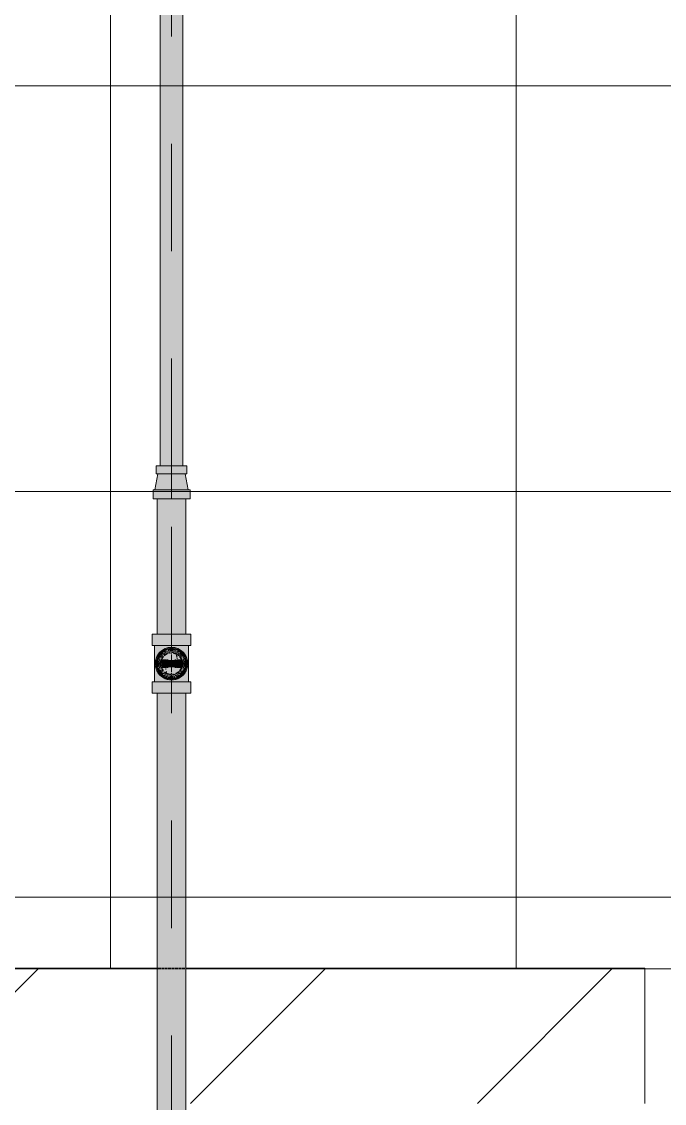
# Model space of a CAD drawing. Header units: millimetres. Extents: x -4000 to 187956, y -58990 to 162485.
# Drawn here: x 4028 to 4979, y 135800 to 137399 of the extents above; entities that cross this region are included whole.
import ezdxf

# ---------------------------------------------------------------- set-up
doc = ezdxf.new("R2010")
doc.units = ezdxf.units.MM
doc.linetypes.add('Dash 1_16_', pattern=[317.5, 158.75, -158.75])
for name, color, linetype, lineweight in [('A-FLOR', 192, 'Continuous', 13), ('A-FLOR-PATT', 8, 'Continuous', 13), ('A-WALL', 113, 'Continuous', 13), ('A-WALL-PATT', 111, 'Continuous', 13), ('F-SPRN', 3, 'Continuous', 9), ('P-PIPE', 3, 'Continuous', 9), ('P-PIPE-CNTR', 3, 'Continuous', 9)]:
    doc.layers.add(name, color=color, linetype=linetype, lineweight=lineweight)

# ---------------------------------------------------------------- blocks, each defined once
blk = doc.blocks.new('CMF2_NHAXUONG_A_rvt-1-0_000')
at = {"layer": 'A-FLOR-PATT', "lineweight": 9}
h = blk.add_hatch(dxfattribs=at)
h.set_pattern_fill('FP_25', color=252, style=0, pattern_type=2)
h.set_pattern_definition([(89.998, (160159.3, 137898.8), (-600, 0.021), []), (179.998, (160159.3, 137898.8), (-0.021, -600), [])])
h.paths.add_polyline_path([(154749.9, 498.9), (160009.4, 498.9), (160009.3, 1898.5), (156700.3, 1898.5), (156700.4, 1498.5), (156600.4, 1498.5), (156600.4, 2298.5), (158059, 2298.5), (158059, 5748.6), (156099.9, 5748.4), (156099.9, 4399.9), (155999.9, 4399.9), (155999.9, 5748.5), (154749.9, 5748.5), (154749.9, 751.9)])
h.paths.add_polyline_path([(160209.3, 1748.7), (165509.4, 1749.4), (165509.1, 3698.3), (162659.1, 3698.3), (162659.1, 3548.4), (162459.1, 3548.4), (162459.1, 4948.7), (161059.3, 4948.8), (161059.3, 4898.3), (160209.4, 4898.9), (160209.3, 3698.4), (160859.1, 3698.4), (160859.1, 3498.4), (160209.1, 3498.4), (160209.3, 1920)])
h.paths.add_polyline_path([(158997.5, 2198.5), (159409.4, 2198.5), (159409.4, 3498.6), (158258.8, 3498.6), (158258.8, 2198.5), (158714, 2198.5)])
h.paths.add_polyline_path([(159280.9, 3698.4), (160009.1, 3698.4), (160009.1, 4898.7), (159959, 4898.6), (159959.9, 5848.6), (158258.6, 5848.6), (158258.6, 3698.4)])
h.paths.add_polyline_path([(83409, 5348.5), (85559, 5348.5), (85559, 6948.5), (83409, 6948.5), (83409, 5424.1)])
h.paths.add_polyline_path([(83209.3, 5348.6), (83209.3, 10108.8), (82009.3, 10108.8), (82009.3, 8808.8), (80984.3, 8808.8), (80984, 7248.5), (82234, 7248.5), (82234, 5348.6)])
h.paths.add_polyline_path([(80485.4, 6361), (80784.3, 6361), (80784.3, 8808.8), (79759.3, 8808.8), (79759.3, 10108.8), (78559.3, 10108.8), (78559.3, 6361), (79918.5, 6361)])
h.paths.add_polyline_path([(79959.3, 9008.8), (81809.3, 9008.8), (81809.3, 10208.8), (79959.3, 10208.8), (79959.3, 10096.2)])
h.paths.add_polyline_path([(5374.6, 15998.7), (5859, 15998.7), (5859, 18498.6), (509, 18498.6), (509, 17048.6), (4299.8, 17048.6), (4299.8, 15998.7), (5091.1, 15998.7)])
h.paths.add_polyline_path([(4409, 18698.6), (5959, 18698.6), (5959, 20998.6), (4409, 20998.6), (4409, 19440.5)])
h.paths.add_polyline_path([(509, 21198.6), (5859, 21198.6), (5859, 24898.3), (3969.3, 24898.3), (3969.3, 22848.6), (4609.3, 22848.6), (4609.3, 22743.9), (3769.3, 22743.9), (3769.3, 24698.7), (509, 24698.7), (509, 22798.6), (2129.3, 22798.6), (2129.3, 23198.6), (2229.3, 23198.6), (2229.3, 22398.6), (509, 22398.6), (509, 21776.6)])
h.paths.add_polyline_path([(4249.8, 73948.5), (5800.2, 73948.6), (5800.2, 76398.6), (4359, 76398.6), (4359, 76098.6), (509.3, 76098.7), (509.3, 73998.6), (4159, 73998.6), (4159, 74648.7), (4249.8, 74648.7), (4249.8, 74338.3)])
h.paths.add_polyline_path([(161750.2, 73948.5), (161750.2, 74640), (161850.2, 74640), (161850.3, 73998.6), (165509.4, 73998.7), (165509.4, 76098.7), (161659.5, 76098.6), (161659.5, 76398.6), (160200, 76398.6), (160200, 73948.6), (161548.4, 73948.6)])
h.paths.add_polyline_path([(161548.4, 76598.6), (161659, 76598.6), (161659, 78298.6), (160209, 78298.6), (160209, 76598.6)])
h.paths.add_polyline_path([(5091.1, 76598.6), (5809.5, 76598.6), (5809.5, 78298.6), (4359.5, 78298.6), (4359.5, 76598.6)])
h.paths.add_polyline_path([(160199.7, 78498.6), (161659.3, 78498.7), (161659.6, 78798.6), (165509.6, 78798.7), (165509.1, 80348.6), (161859.5, 80348.6), (161859.5, 80048.7), (161750, 80048.7), (161750, 80948.7), (160200.2, 80948.3), (160200, 80178.5)])
h.paths.add_polyline_path([(5709.5, 78498.6), (5709.5, 80948.3), (4250, 80948.3), (4250, 80299.3), (4149.8, 80299.3), (4149.8, 80348.6), (509.3, 80348.6), (508.9, 78798.7), (4159.2, 78798.6), (4159.5, 78498.6), (5091.1, 78498.6)])
h.paths.add_polyline_path([(86109.5, 132101.2), (86109.5, 133323.8), (84609.5, 133323.8), (84609.5, 132101.2)])
h.paths.add_polyline_path([(83259.5, 132200.9), (84409.5, 132200.9), (84409.5, 133523.8), (85259.5, 133523.8), (85259.3, 134848.4), (83259.5, 134848.4), (83259.5, 132740.2)])
h.paths.add_polyline_path([(87459.3, 132201.2), (87459.3, 134848.6), (85459.5, 134848.2), (85459.5, 133523.8), (86309.5, 133526.1), (86309.5, 132201.2), (86721, 132201.2)])
h.paths.add_polyline_path([(11209.2, 135098.7), (11209, 140698.7), (6109.3, 140698.7), (6109.3, 139698.7), (6059, 139698.7), (6059, 139098.7), (9550.3, 139098.7), (9550.3, 139498.7), (9650.3, 139498.7), (9650.3, 138698.7), (7959.6, 138698.7), (7959.6, 135098.7), (9859, 135098.8), (9859, 137148.7), (9259, 137148.7), (9259, 137348.7), (10059, 137348.7), (10059, 135098.8), (10759.9, 135098.7)])
h.paths.add_polyline_path([(156349.9, 135098.8), (156349.9, 136499.7), (156449.9, 136499.7), (156449.9, 135098.8), (158059.1, 135098.8), (158059.1, 138698.7), (156349.9, 138698.7), (156349.9, 139498.7), (156449.9, 139498.7), (156449.9, 139098.7), (159959.7, 139098.7), (159959.7, 140698.8), (154809.2, 140698.6), (154808.9, 135098.8)])
h.paths.add_polyline_path([(162549.8, 135998.6), (162549.8, 137398.7), (162659, 137398.7), (162659, 137248.8), (165509.4, 137248.8), (165509.6, 139448.5), (160159.5, 139448.5), (160159.5, 137398.7), (160750.2, 137398.7), (160750.2, 137298.7), (160149.8, 137298.7), (160149.8, 135998.8), (161548.4, 135998.7)])
h.paths.add_polyline_path([(3449.8, 135998.7), (5900.2, 135998.7), (5900.2, 137297.6), (5248.6, 137297.6), (5248.6, 137398.7), (5859, 137398.7), (5859, 139448.7), (509.4, 139448.7), (509.4, 137248.8), (3449.8, 137249.9), (3449.8, 136244.3)])
h.paths.add_polyline_path([(6059, 137398.7), (7159.6, 137398.7), (7159.6, 138698.7), (6059, 138698.7), (6059, 137412.3)])
h.paths.add_polyline_path([(158858.9, 137398.7), (159959, 137398.7), (159959, 138698.7), (158858.9, 138698.7), (158858.9, 137412.3)])
at = {"layer": 'A-WALL-PATT', "lineweight": 9}
h = blk.add_hatch(dxfattribs=at)
h.set_pattern_fill('FP_13', color=250, style=0, pattern_type=2)
h.set_pattern_definition([(45, (0, 0), (-212.13203, 212.13203), [])])
h.paths.add_polyline_path([(4949.8, 135799.9), (4949.8, 135999.9), (499.8, 135999.9), (499.8, 135799.9), (2823.6, 135799.9)])
at = {"layer": 'A-FLOR', "color": 81, "lineweight": 15}
for p, q in [((4228.9, 135998.7), (3449.8, 135998.7)), ((4949.8, 135998.7), (4271.1, 135998.7))]:
    blk.add_line(p, q, dxfattribs=at)
at = {"layer": 'A-FLOR', "color": 93, "lineweight": 15}
for p, q in [((3449.8, 135998.7), (4228.9, 135998.7)), ((4271.1, 135998.7), (4949.8, 135998.7)), ((5900.2, 135998.7), (4949.8, 135998.7))]:
    blk.add_line(p, q, dxfattribs=at)
at = {"layer": 'A-FLOR', "color": 23, "lineweight": 15}
for p, q in [((4231.3, 135998.7), (4229.6, 135998.7)), ((4229.6, 135998.7), (4231.3, 135998.7)), ((4234.4, 135998.7), (4231.7, 135998.7)), ((4231.7, 135998.7), (4234.4, 135998.7)), ((4238.5, 135998.7), (4235.1, 135998.7)), ((4235.1, 135998.7), (4238.5, 135998.7)), ((4243.5, 135998.7), (4239.5, 135998.7)), ((4239.5, 135998.7), (4243.5, 135998.7)), ((4248.9, 135998.7), (4244.5, 135998.7)), ((4244.5, 135998.7), (4248.9, 135998.7)), ((4254.3, 135998.7), (4250, 135998.7)), ((4250, 135998.7), (4254.3, 135998.7)), ((4259.5, 135998.7), (4255.5, 135998.7)), ((4255.5, 135998.7), (4259.5, 135998.7)), ((4264, 135998.7), (4260.5, 135998.7)), ((4260.5, 135998.7), (4264, 135998.7)), ((4267.6, 135998.7), (4264.9, 135998.7)), ((4264.9, 135998.7), (4267.6, 135998.7)), ((4269.9, 135998.7), (4268.3, 135998.7)), ((4268.3, 135998.7), (4269.9, 135998.7))]:
    blk.add_line(p, q, dxfattribs=at)
at = {"layer": 'A-FLOR', "color": 94, "lineweight": 15}
blk.add_line((4949.8, 135998.7), (5900.2, 135998.7), dxfattribs=at)
at = {"layer": 'A-WALL', "color": 90, "lineweight": 15}
for p, q in [((4228.9, 135999.9), (3449.8, 135999.9)), ((4949.8, 135999.9), (4271.1, 135999.9)), ((4949.8, 135799.9), (4949.8, 135999.9))]:
    blk.add_line(p, q, dxfattribs=at)
at = {"layer": 'A-WALL', "color": 53, "lineweight": 15}
for p, q in [((4228.9, 135999.9), (3449.8, 135999.9)), ((4949.8, 135999.9), (4271.1, 135999.9)), ((4949.8, 135999.9), (4949.8, 135998.7))]:
    blk.add_line(p, q, dxfattribs=at)
at = {"layer": 'A-WALL', "color": 14, "lineweight": 15}
for p, q in [((4231.3, 135999.9), (4229.6, 135999.9)), ((4234.4, 135999.9), (4231.7, 135999.9)), ((4238.5, 135999.9), (4235.1, 135999.9)), ((4243.5, 135999.9), (4239.5, 135999.9)), ((4248.9, 135999.9), (4244.5, 135999.9)), ((4254.3, 135999.9), (4250, 135999.9)), ((4259.5, 135999.9), (4255.5, 135999.9)), ((4264, 135999.9), (4260.5, 135999.9)), ((4267.6, 135999.9), (4264.9, 135999.9)), ((4269.9, 135999.9), (4268.3, 135999.9))]:
    blk.add_line(p, q, dxfattribs=at)
at = {"layer": 'A-WALL', "color": 23, "lineweight": 15}
for p, q in [((4231.3, 135999.9), (4229.6, 135999.9)), ((4234.4, 135999.9), (4231.7, 135999.9)), ((4238.5, 135999.9), (4235.1, 135999.9)), ((4243.5, 135999.9), (4239.5, 135999.9)), ((4248.9, 135999.9), (4244.5, 135999.9)), ((4254.3, 135999.9), (4250, 135999.9)), ((4259.5, 135999.9), (4255.5, 135999.9)), ((4264, 135999.9), (4260.5, 135999.9)), ((4267.6, 135999.9), (4264.9, 135999.9)), ((4269.9, 135999.9), (4268.3, 135999.9))]:
    blk.add_line(p, q, dxfattribs=at)
at = {"layer": 'A-WALL', "color": 35, "lineweight": 15}
blk.add_line((4949.8, 135998.7), (4949.8, 135799.9), dxfattribs=at)
blk = doc.blocks.new('Sprinkler_Up - DN20-V177-0_000')
at = {"layer": 'F-SPRN', "transparency": 33554534}
for points in [[(-22.2, 0), (-3.9, 0.7), (-1.7, 2.9), (-1.2, 3.5), (-0.6, 4), (0.6, 4), (1.2, 3.5), (1.7, 2.9), (4.6, 0), (22.2, 0), (17.8, 13.2), (6.9, 21.2), (-6.9, 21.2), (-18, 13.1), (-20.5, 5.2)], [(0, -16.7), (4.3, -16.1), (11.8, -11.8), (16.1, -4.3), (16.1, 4.3), (9.9, 13.2), (8.3, 14.4), (0, 16.7), (-4.3, 16.1), (-11.8, 11.8), (-16.1, 4.3), (-16.1, -4.3), (-11.8, -11.8), (-8.3, -14.4)], [(3.4, -21.2), (6.9, -21.2), (18, -13.1), (22.2, 0), (3.9, -0.7), (1.7, -2.9), (1.2, -3.5), (0.6, -4), (-0.6, -4), (-1.2, -3.5), (-1.7, -2.9), (-4.6, 0), (-22.2, 0), (-18, -13.1), (-6.9, -21.2), (0, -21.2)], [(0, -15.6), (7.8, -13.5), (13.5, -7.8), (15.1, -4), (15.1, 4), (13.5, 7.8), (7.8, 13.5), (0, 15.6), (-9.2, 12.4), (-11, 11), (-15.1, 4), (-15.1, -4), (-9.2, -12.4), (-7.8, -13.5)], [(-10.9, -5.5), (-10.9, 5.4), (-14.5, 5.4), (-14.5, -5.5)], [(-10.9, -5.5), (-7.7, -5.5), (-7.7, 5.4), (-10.9, 5.4)], [(0, -5.5), (0, 5.4), (-7.7, 5.4), (-7.7, -5.5)], [(5.7, 0), (2.9, 4.9), (-2.9, 4.9), (-5.7, 0), (0, 0)], [(2.9, -4.9), (5.7, 0), (-5.7, 0), (-2.9, -4.9)], [(-4.6, 0), (4.6, 0), (0, 4.6)], [(0, -4.6), (4.6, 0), (-4.6, 0)], [(0, -2.6), (1.3, 0), (-1.8, 0)], [(-1.3, 0), (1.8, 0), (0, 2.6)], [(7.7, -5.5), (7.7, 5.4), (0, 5.4), (0, -5.5)], [(10.9, -5.5), (10.9, 5.4), (7.7, 5.4), (7.7, -5.5)], [(14.5, -5.5), (14.5, 5.4), (10.9, 5.4), (10.9, -5.5)]]:
    blk.add_hatch(color=1, dxfattribs=at).paths.add_polyline_path(points)
at = {"layer": 'F-SPRN', "color": 1}
for p, q in [((-11.5, 5.4), (-14.5, 5.4)), ((-14.5, 5.4), (-11.3, 5.4)), ((-14.5, 5.4), (-14.5, 3.7)), ((-14.5, 3.3), (-14.5, 0)), ((-11.5, 5.4), (-11.5, 4)), ((-10.9, 1.9), (-10.9, 3.6)), ((-10.8, 5.4), (-9.2, 5.4)), ((-8.1, 5.4), (-10.8, 5.4)), ((-8.1, 5.4), (-8.1, 2.8)), ((-8.1, 2.5), (-8.1, 0.7)), ((-7.7, 4.8), (-7.7, 2.7)), ((-7.7, 4.8), (-7.7, 2.7)), ((-7.7, 2.1), (-7.7, 0.5)), ((-7.7, 2.1), (-7.7, 0.5)), ((-6.7, 5.4), (-4.7, 5.4)), ((-5.8, 3.8), (-5.8, 2.2)), ((-2.1, 0), (-2.1, 0)), ((-2.1, 0), (-2.1, -0.1)), ((-0.6, 2), (-0.7, 2)), ((-0.6, 2), (-0.6, 2)), ((-0.5, 2), (-0.6, 2)), ((0, 2.1), (-0.1, 2.1)), ((2.1, 0), (2.1, 0.1)), ((2.1, 0), (2.1, 0)), ((4.7, 5.4), (6.5, 5.4)), ((7.7, 5.4), (10.8, 5.4)), ((7.7, 5.2), (7.7, 2.7)), ((7.7, 5.2), (7.7, 2.7)), ((7.7, 2.3), (7.7, 0.5)), ((7.7, 2.3), (7.7, 0.5)), ((10.8, 5.4), (8.1, 5.4)), ((8.1, 5.4), (8.1, 2.8)), ((8.1, 2.5), (8.1, 0.4)), ((10.9, 5.4), (14.5, 5.4)), ((10.9, 3.6), (10.9, 0.2)), ((14.5, 5.4), (11.5, 5.4)), ((11.5, 5.4), (11.5, 4)), ((11.5, 3), (11.5, 0.2)), ((14.5, 5.4), (14.5, -5.5)), ((-14.5, -1.3), (-14.5, -3.7)), ((-11.1, -5.5), (-14.5, -5.5)), ((-14.5, -5.5), (-11.5, -5.5)), ((-10.9, -2.6), (-10.9, -1.3)), ((-10.8, -5.5), (-8.1, -5.5)), ((-7.8, -5.5), (-10.8, -5.5)), ((-8.1, -4.2), (-8.1, -5.5)), ((-7.7, -2.7), (-7.7, -4)), ((-7.7, -2.7), (-7.7, -4)), ((-7, -5.5), (-5.8, -5.5)), ((-4.8, -5.5), (-7, -5.5)), ((-5.8, -2.3), (-5.8, -3.8)), ((-2.1, -0.2), (-2.1, -0.3)), ((0, -2.1), (0.1, -2.1)), ((7, -5.5), (4.8, -5.5)), ((5.8, -2.2), (5.8, -3.8)), ((5.8, -5.5), (7, -5.5)), ((7.7, -0.5), (7.7, -2.3)), ((7.7, -0.5), (7.7, -2.3)), ((7.7, -2.7), (7.7, -5.4)), ((7.7, -2.7), (7.7, -5.4)), ((10.8, -5.5), (7.7, -5.5)), ((8.1, -0.4), (8.1, -2.5)), ((8.1, -2.8), (8.1, -5.5)), ((8.1, -5.5), (10.8, -5.5)), ((10.9, -0.2), (10.9, -3.6)), ((14.5, -5.5), (10.9, -5.5)), ((11.5, -0.2), (11.5, -3)), ((11.5, -4), (11.5, -5.5)), ((11.5, -5.5), (14.5, -5.5))]:
    blk.add_line(p, q, dxfattribs=at)
at = {"layer": 'F-SPRN', "color": 1, "flags": 128}
for points in [[(-1.3, 1.6), (-1.4, 1.6), (-1.4, 1.5), (-1.5, 1.5), (-1.5, 1.4), (-1.6, 1.3), (-1.6, 1.3), (-1.7, 1.2), (-1.7, 1.1), (-1.8, 1.1), (-1.8, 1), (-1.9, 0.9), (-1.9, 0.8), (-1.9, 0.8), (-2, 0.7), (-2, 0.6), (-2, 0.5), (-2, 0.5), (-2, 0.4), (-2.1, 0.3)], [(-2.1, 0.3), (-2.1, 0.2), (-2.1, 0.1), (-2.1, 0)], [(-1.1, 1.8), (-1.2, 1.7), (-1.2, 1.7), (-1.3, 1.6)], [(-0.7, 2), (-0.8, 1.9), (-0.9, 1.9), (-0.9, 1.9), (-1, 1.8), (-1.1, 1.8)], [(-0.1, 2.1), (-0.1, 2.1), (-0.2, 2.1), (-0.3, 2.1), (-0.4, 2), (-0.5, 2)], [(0.9, 1.9), (0.8, 1.9), (0.8, 1.9), (0.7, 2), (0.6, 2), (0.5, 2), (0.4, 2), (0.4, 2), (0.3, 2.1), (0.2, 2.1), (0.1, 2.1), (0, 2.1)], [(1.4, 1.5), (1.3, 1.6), (1.3, 1.7), (1.2, 1.7), (1.1, 1.7), (1.1, 1.8), (1, 1.8), (0.9, 1.9)], [(1.6, 1.4), (1.5, 1.4), (1.4, 1.5), (1.4, 1.5)], [(2.1, 0.2), (2.1, 0.3), (2, 0.4), (2, 0.5), (2, 0.6), (2, 0.7), (1.9, 0.7), (1.9, 0.8), (1.9, 0.9), (1.8, 1), (1.8, 1), (1.8, 1.1), (1.7, 1.2), (1.7, 1.2), (1.6, 1.3), (1.6, 1.4)], [(2.1, 0.1), (2.1, 0.2), (2.1, 0.2)], [(-2.1, -0.1), (-2.1, -0.2), (-2.1, -0.2)], [(-2.1, -0.3), (-2, -0.4), (-2, -0.5), (-2, -0.6), (-2, -0.7), (-1.9, -0.7), (-1.9, -0.8), (-1.9, -0.9), (-1.8, -1), (-1.8, -1), (-1.8, -1.1)], [(-1.8, -1.1), (-1.7, -1.2), (-1.7, -1.2), (-1.6, -1.3), (-1.6, -1.4), (-1.5, -1.4), (-1.4, -1.5), (-1.4, -1.5), (-1.3, -1.6), (-1.3, -1.7)], [(-1.3, -1.7), (-1.2, -1.7), (-1.1, -1.7), (-1.1, -1.8), (-1, -1.8), (-0.9, -1.9), (-0.8, -1.9), (-0.8, -1.9), (-0.7, -2), (-0.6, -2), (-0.5, -2), (-0.4, -2), (-0.4, -2), (-0.3, -2.1), (-0.2, -2.1), (-0.1, -2.1), (0, -2.1)], [(0.1, -2.1), (0.1, -2.1), (0.2, -2.1), (0.3, -2.1), (0.4, -2), (0.5, -2), (0.6, -2), (0.6, -2), (0.7, -2), (0.8, -1.9), (0.9, -1.9), (0.9, -1.9), (1, -1.8), (1.1, -1.8), (1.2, -1.7)], [(1.2, -1.7), (1.2, -1.7), (1.3, -1.6), (1.4, -1.6), (1.4, -1.5), (1.5, -1.5), (1.5, -1.4), (1.6, -1.3), (1.6, -1.3), (1.7, -1.2), (1.7, -1.1), (1.8, -1.1), (1.8, -1), (1.9, -0.9)], [(1.9, -0.9), (1.9, -0.8), (1.9, -0.8), (2, -0.7), (2, -0.6), (2, -0.5), (2, -0.5), (2, -0.4), (2.1, -0.3), (2.1, -0.2), (2.1, -0.1), (2.1, 0)]]:
    blk.add_lwpolyline(points, dxfattribs=at)
at = {"layer": 'F-SPRN', "color": 1}
for radius, start, end in [(22.2, 360, 180), (21.9, 126.6942, 143.2701), (21.9, 108.2621, 125.7507), (21.9, 99.348, 107.901), (16.7, 96.4143, 105), (16.7, 96.4143, 105), (21.9, 90.145, 98.8503), (16.7, 83.0684, 90), (16.7, 83.0684, 90), (21.9, 72.5583, 89.4624), (16.7, 60, 75), (16.7, 60, 75), (21.9, 54.2493, 71.7379), (21.9, 37.482, 53.3058), (21.9, 165.6773, 179.2615), (21.9, 144.7698, 164.8151), (16.7, 167.6802, 180), (16.7, 167.6802, 180), (16.7, 155.3879, 164.9693), (16.7, 155.3879, 164.9693), (15.6, 166.4265, 180), (15.6, 166.4265, 180), (15.6, 150.9409, 165), (15.6, 159.6139, 165), (16.7, 136.7213, 149.931), (16.7, 136.7213, 149.931), (15.6, 150.9409, 156.3845), (15.6, 138.4214, 150), (15.6, 138.4214, 150), (16.7, 123.7028, 130.5751), (16.7, 123.7028, 130.5751), (15.6, 120, 133.2078), (15.6, 120, 133.2078), (16.7, 120, 123.7028), (16.7, 120, 123.7028), (16.7, 106.5995, 120), (16.7, 106.5995, 120), (15.6, 114.4363, 119.9813), (15.6, 114.4363, 119.9813), (4.63, 155.7832, 180), (4.63, 155.7832, 180), (4.63, 109.0192, 138.2703), (4.63, 109.0192, 138.2703), (15.6, 95.5762, 100.6843), (15.6, 95.5762, 100.6843), (2.56, 109.0192, 168.8278), (2.56, 109.0192, 168.8278), (2.04, 109.0192, 180), (4.63, 17.9592, 90), (4.63, 17.9592, 90), (3.81, 57.0577, 90), (2.56, 14.5599, 90), (2.56, 14.5599, 90), (2.04, 10.4703, 90), (15.6, 75.573, 80.5892), (15.6, 75.573, 80.5892), (3.81, 16.1605, 43.8358), (15.6, 67.5614, 74.5481), (15.6, 67.5614, 74.5481), (15.6, 60.0187, 65.5637), (15.6, 60.0187, 65.5637), (15.6, 58.1192, 60), (15.6, 58.1192, 60), (16.7, 53.0131, 58.5819), (16.7, 53.0131, 58.5819), (15.6, 46.7922, 53.795), (15.6, 46.7922, 53.795), (15.6, 30, 41.5786), (15.6, 30, 41.5786), (16.7, 30, 43.2787), (16.7, 30, 43.2787), (15.6, 23.6155, 29.5646), (15.6, 15, 29.5646), (15.6, 15, 20.3861), (16.7, 15, 24.6121), (16.7, 15, 24.6121), (15.6, 360, 13.6618), (15.6, 0, 13.6618), (16.7, 360, 12.3198), (16.7, 0, 12.3198), (21.9, 36, 37.482), (21.9, 15.1849, 35.2302), (21.9, 0.7385, 14.3227), (22.2, 180, 360), (21.9, 180.7385, 194.3227), (21.9, 195.1849, 215.2302), (21.9, 216.7299, 233.3058), (16.7, 180, 192.3198), (16.7, 180, 192.3198), (16.7, 195.0307, 204.6121), (16.7, 195.0307, 204.6121), (15.6, 181.9082, 193.6618), (15.6, 181.9082, 193.6618), (15.6, 197.3339, 209.5646), (15.6, 197.3339, 209.5646), (16.7, 210.069, 223.2787), (16.7, 210.069, 223.2787), (15.6, 212.5472, 221.5786), (15.6, 212.5472, 221.5786), (16.7, 229.4249, 236.2972), (16.7, 229.4249, 236.2972), (15.6, 233.795, 240), (15.6, 233.795, 240), (16.7, 236.2972, 240), (16.7, 236.2972, 240), (16.7, 240, 255), (16.7, 240, 255), (15.6, 240.0187, 254.5481), (15.6, 240.0187, 254.5481), (4.63, 197.9592, 0), (4.63, 197.9592, 270), (15.6, 255, 267.64), (15.6, 255, 267.64), (3.81, 196.1605, 360), (2.56, 191.1677, 360), (2.56, 191.1677, 270), (2.04, 190.4703, 270), (4.63, 270, 360), (2.04, 270, 0), (2.56, 270, 0), (15.6, 275.5762, 280.6843), (15.6, 275.5762, 280.6843), (16.7, 286.5995, 300), (16.7, 286.5995, 300), (15.6, 294.4363, 299.9813), (15.6, 294.4363, 299.9813), (15.6, 300, 313.2078), (15.6, 300, 313.2078), (16.7, 301.4181, 310.5751), (16.7, 301.4181, 310.5751), (15.6, 318.4214, 330), (15.6, 318.4214, 330), (16.7, 316.7213, 330), (16.7, 316.7213, 330), (21.9, 306.6942, 323.2701), (15.6, 330.4354, 345), (15.6, 330.4354, 336.3845), (15.6, 339.6139, 345), (15.6, 346.3382, 360), (15.6, 346.3382, 360), (16.7, 335.3879, 345), (16.7, 335.3879, 345), (16.7, 347.6802, 360), (16.7, 347.6802, 360), (21.9, 324.7698, 344.8151), (21.9, 345.6773, 359.2615), (21.9, 234.2493, 251.7379), (21.9, 252.5583, 269.4624), (16.7, 263.0684, 270), (16.7, 263.0684, 270), (21.9, 270.145, 278.8503), (16.7, 276.4143, 285), (16.7, 276.4143, 285), (21.9, 279.348, 287.901), (21.9, 288.2621, 305.7507)]:
    blk.add_arc((0, 0), radius, start, end, dxfattribs=at)
blk = doc.blocks.new('Steel_Transition_Threaded_HoaPhat - Standard-V181-0_000')
at = {"layer": 'P-PIPE', "lineweight": 13, "transparency": 33554534}
h = blk.add_hatch(color=1, dxfattribs=at)
h.paths.add_polyline_path([(4250, 136427.6), (4255.8, 136428.4), (4261.3, 136430.6), (4265.9, 136434.2), (4269.5, 136438.8), (4271.7, 136444.3), (4272.5, 136450.1), (4271.7, 136455.9), (4268, 136463.3), (4265.9, 136466), (4261.3, 136469.6), (4255.8, 136471.8), (4250, 136472.6), (4240.8, 136470.4), (4238.8, 136469.6), (4234.1, 136466), (4230.5, 136461.3), (4228.3, 136455.9), (4227.5, 136450.1), (4228.3, 136444.3), (4230.5, 136438.8), (4234.1, 136434.2), (4240.8, 136429.7), (4244.2, 136428.4)])
h.paths.add_polyline_path([(4250, 136430), (4240.8, 136432.3), (4240, 136432.7), (4235.8, 136435.9), (4232.6, 136440), (4230.6, 136444.9), (4229.9, 136450.1), (4230.6, 136455.3), (4232.6, 136460.1), (4235.8, 136464.3), (4240.8, 136467.9), (4244.8, 136469.5), (4250, 136470.2), (4255.2, 136469.5), (4260.1, 136467.5), (4265, 136463.3), (4267.4, 136460.1), (4269.4, 136455.3), (4270.1, 136450.1), (4269.4, 136444.9), (4267.4, 136440), (4264.2, 136435.9), (4260.1, 136432.7), (4255.2, 136430.7)])
for points in [[(4250, 136430), (4250, 136433.7), (4241.8, 136435.9), (4235.8, 136441.9), (4233.6, 136450.1), (4235.8, 136458.3), (4241.8, 136464.3), (4250, 136466.5), (4250, 136470.2), (4240.8, 136467.9), (4240, 136467.5), (4235.8, 136464.3), (4232.6, 136460.1), (4230.6, 136455.3), (4229.9, 136450.1), (4230.6, 136444.9), (4232.6, 136440), (4235.8, 136435.9), (4240.8, 136432.3), (4244.8, 136430.7)], [(4250, 136431.6), (4254.8, 136432.2), (4259.3, 136434.1), (4263.1, 136437), (4266, 136440.8), (4267.9, 136445.3), (4268.5, 136450.1), (4267.9, 136454.9), (4266, 136459.3), (4262.9, 136463.3), (4259.3, 136466.1), (4254.8, 136468), (4250, 136468.6), (4245.2, 136468), (4240.8, 136466.1), (4236.9, 136463.2), (4234, 136459.3), (4232.1, 136454.9), (4231.5, 136450.1), (4232.1, 136445.3), (4234, 136440.8), (4236.9, 136437), (4240.8, 136434), (4245.2, 136432.2)], [(4250, 136430), (4255.2, 136430.7), (4260.1, 136432.7), (4264.2, 136435.9), (4267.4, 136440), (4269.4, 136444.9), (4270.1, 136450.1), (4269.4, 136455.3), (4265, 136463.3), (4264.2, 136464.3), (4260.1, 136467.5), (4255.2, 136469.5), (4250, 136470.2), (4250, 136466.5), (4258.2, 136464.3), (4264.2, 136458.3), (4266.4, 136450.1), (4264.2, 136441.9), (4258.2, 136435.9), (4250, 136433.7)]]:
    blk.add_hatch(color=1, dxfattribs=at).paths.add_polyline_path(points)
at = {"layer": 'P-PIPE', "color": 20, "lineweight": 13}
for radius, start, end in [(22.5, 90, 270), (22.5, 105, 120), (22.5, 90, 105), (22.5, 75, 90), (22.5, 270, 90), (22.5, 60, 75), (22.5, 165, 180), (22.5, 150, 165), (22.5, 135, 150), (20.1, 150, 162.7449), (18.5, 157.6232, 165), (18.5, 157.6232, 165), (20.1, 135, 148.1553), (18.5, 136.4297, 150), (18.5, 136.4297, 150), (22.5, 120, 135), (16.4, 158.0319, 163.506), (20.1, 128.8856, 135), (16.4, 143.5463, 150), (18.5, 123.4976, 133.2041), (18.5, 123.4976, 133.2041), (20.1, 120, 125.0043), (20.1, 109.6859, 120), (16.4, 115.1607, 124.3569), (18.5, 106.819, 119.7867), (18.5, 106.819, 120), (18.5, 119.7867, 120), (16.4, 107.4657, 111.9681), (20.1, 100.9975, 105), (18.5, 91.4353, 103.2046), (18.5, 91.4353, 103.2046), (16.4, 96.2132, 104.6042), (20.1, 90.5246, 98.5089), (18.5, 78.0986, 90), (18.5, 78.0986, 90), (20.1, 75.0607, 87.9279), (18.5, 60, 75), (18.5, 60, 75), (16.4, 66.9681, 72.9388), (20.1, 60, 75), (20.1, 54.9957, 60), (18.5, 46.7959, 56.5024), (18.5, 46.7959, 56.5024), (22.5, 45, 60), (20.1, 45, 51.1144), (18.5, 45, 45.6133), (18.5, 45, 45.6133), (16.4, 30, 38.0319), (18.5, 30, 43.5703), (18.5, 30, 43.5703), (20.1, 41.3565, 45), (20.1, 31.8447, 40.1323), (22.5, 30, 45), (18.5, 15, 22.3768), (18.5, 15, 22.3768), (20.1, 17.2551, 30), (22.5, 15, 30), (22.5, 0, 15), (22.5, 180, 195), (22.5, 195, 210), (20.1, 166.0499, 180), (20.1, 180, 193.9501), (20.1, 197.2551, 210), (18.5, 166.5939, 193.4061), (18.5, 166.5939, 180), (18.5, 180, 193.4061), (18.5, 195, 202.3768), (18.5, 195, 202.3768), (20.1, 211.8447, 225), (16.4, 168.5467, 178.9063), (16.4, 184.8393, 191.4533), (18.5, 210, 223.5703), (18.5, 210, 223.5703), (16.4, 210.6635, 216.4537), (18.5, 316.4297, 330), (18.5, 316.4297, 330), (20.1, 315, 328.1553), (16.4, 338.0319, 342.8691), (16.4, 0, 8.0319), (16.4, 353.5463, 0), (18.5, 337.6232, 345), (18.5, 337.6232, 345), (20.1, 330, 342.7449), (18.5, 346.5939, 13.4061), (18.5, 0, 13.4061), (18.5, 346.5939, 0), (20.1, 0, 13.9501), (20.1, 346.0499, 0), (22.5, 330, 345), (22.5, 345, 0), (22.5, 210, 225), (22.5, 225, 240), (20.1, 225, 231.1144), (18.5, 226.7959, 236.5024), (18.5, 226.7959, 236.5024), (20.1, 234.9957, 240), (22.5, 240, 255), (16.4, 230.4733, 235.6431), (20.1, 240, 255), (16.4, 235.6431, 240), (18.5, 240, 255), (18.5, 240, 255), (16.4, 240, 246.5955), (22.5, 255, 270), (16.4, 250.3629, 255), (20.1, 255.0607, 267.9279), (18.5, 258.0986, 270), (18.5, 258.0986, 270), (16.4, 264.1652, 268.506), (22.5, 270, 285), (20.1, 270.5246, 278.5089), (18.5, 271.4353, 283.2046), (18.5, 271.4353, 283.2046), (16.4, 276.2132, 283.9063), (20.1, 280.9975, 285), (16.4, 287.4657, 291.9681), (18.5, 286.819, 300), (18.5, 286.819, 300), (22.5, 285, 300), (16.4, 293.4045, 300), (20.1, 289.6859, 300), (20.1, 300, 305.0043), (18.5, 303.4976, 313.2041), (18.5, 303.4976, 313.2041), (22.5, 300, 315), (20.1, 308.8856, 315), (22.5, 315, 330)]:
    blk.add_arc((4250, 136450.1), radius, start, end, dxfattribs=at)

msp = doc.modelspace()

# ---------------------------------------------------------------- block references
at = {"lineweight": 5}
msp.add_blockref('CMF2_NHAXUONG_A_rvt-1-0_000', (0, 0), dxfattribs=at)

# ---------------------------------------------------------------- next in the draw order: hatches: boundary and pattern name
at = {"layer": 'P-PIPE', "transparency": 33554534}
for points in [[(4250, 136742.6), (4250, 139409.5), (4233.3, 139409.5), (4233.9, 136742.6), (4245.7, 136742.6)], [(4250, 136742.6), (4266.7, 136742.6), (4266.1, 139409.5), (4250, 139409.5), (4250, 136828.3)], [(4237.6, 136706.9), (4274.8, 136706.9), (4269.4, 136730.8), (4229.9, 136730.8), (4226.1, 136706.9), (4232.5, 136706.9)], [(4234.1, 136730.8), (4272.5, 136730.8), (4271.7, 136742.6), (4227.5, 136742.6), (4228.3, 136730.8), (4230.5, 136730.8)], [(4250, 136693.6), (4277.4, 136693.6), (4276.4, 136706.9), (4222.7, 136706.9), (4223.6, 136693.6), (4242.9, 136693.6)], [(4239.5, 136493.8), (4250, 136493.8), (4250, 136693.6), (4228.9, 136693.6), (4229.6, 136493.8), (4235.1, 136493.8)], [(4250, 136493.8), (4271.1, 136493.8), (4270.4, 136693.6), (4250, 136693.6), (4250, 136536.3)], [(4242.6, 136477.1), (4250, 136477.1), (4250, 136493.8), (4221.4, 136493.8), (4222.3, 136477.1), (4240.8, 136477.1)], [(4250, 136477.1), (4278.6, 136477.1), (4277.7, 136493.8), (4250, 136493.8)], [(4240.8, 136423.1), (4250, 136423.1), (4250, 136428.9), (4240.8, 136431.3), (4233.9, 136436.8), (4231.7, 136439.4), (4229.2, 136446.2), (4229.2, 136454), (4233.9, 136463.4), (4237.7, 136467), (4244.3, 136470.2), (4250, 136471.2), (4250, 136477.1), (4224.7, 136477.1), (4225.6, 136423.1), (4240.4, 136423.1)], [(4250, 136426), (4256.2, 136426.8), (4262.1, 136429.2), (4267.1, 136433), (4270.9, 136438), (4273.3, 136443.8), (4274.1, 136450.1), (4273.3, 136456.3), (4270, 136463.3), (4267.1, 136467.1), (4262.1, 136471), (4256.2, 136473.4), (4250, 136474.2), (4240.8, 136472.2), (4237.9, 136471), (4233, 136467.1), (4229.1, 136462.1), (4226.7, 136456.3), (4225.9, 136450.1), (4226.7, 136443.8), (4229.1, 136438), (4233, 136433), (4240.8, 136428), (4243.8, 136426.8)], [(4271.9, 136423.1), (4275.3, 136423.1), (4274.4, 136477.1), (4250, 136477.1), (4250, 136471.2), (4259.2, 136468.9), (4266.1, 136463.4), (4268.3, 136460.7), (4270.8, 136454), (4270.8, 136446.2), (4266.1, 136436.8), (4262.3, 136433.2), (4255.7, 136430), (4250, 136428.9), (4250, 136423.1), (4267.9, 136423.1)], [(4241.7, 136435.6), (4242.8, 136437.6), (4241.7, 136441.7), (4242.8, 136445.9), (4245.8, 136449), (4257.2, 136454.3), (4258.4, 136458.4), (4256.7, 136463.3), (4255.9, 136464.3), (4250, 136466.8), (4241.7, 136464.6), (4235.5, 136458.4), (4233.3, 136450.1), (4235.5, 136441.7), (4240.8, 136436.3)], [(4250, 136433.4), (4258.4, 136435.6), (4261.8, 136438.3), (4266.1, 136445.8), (4266.1, 136454.4), (4260, 136463.3), (4258.4, 136464.6), (4250, 136466.8), (4245.7, 136466.2), (4238.2, 136461.9), (4233.9, 136454.4), (4233.9, 136445.8), (4238.2, 136438.3), (4241.7, 136435.6)], [(4242.6, 136406.5), (4250, 136406.5), (4250, 136423.1), (4221.4, 136423.1), (4222.3, 136406.5), (4240.8, 136406.5)], [(4270.2, 136406.5), (4278.6, 136406.5), (4277.7, 136423.1), (4250, 136423.1), (4250, 136406.5), (4264.3, 136406.5)], [(4250, 134471.7), (4250, 136406.5), (4228.9, 136406.5), (4229.6, 134471.7), (4244.5, 134471.7)], [(4250, 134471.7), (4271.1, 134471.7), (4270.4, 136406.5), (4250, 136406.5), (4250, 134492.2)]]:
    msp.add_hatch(color=1, dxfattribs=at).paths.add_polyline_path(points)

# ---------------------------------------------------------------- next in the draw order: linework, layer by layer
at = {"layer": 'P-PIPE', "color": 20, "lineweight": 13}
for p, q in [((4233.3, 139409.5), (4233.3, 136742.6)), ((4266.7, 136742.6), (4266.7, 139409.5)), ((4229.9, 136730.8), (4225.2, 136706.9)), ((4227.5, 136742.6), (4227.5, 136730.8)), ((4228.3, 136742.6), (4227.5, 136742.6)), ((4272.5, 136742.6), (4227.5, 136742.6)), ((4227.5, 136730.8), (4272.5, 136730.8)), ((4227.5, 136730.8), (4228.3, 136730.8)), ((4230.5, 136742.6), (4228.3, 136742.6)), ((4228.3, 136730.8), (4229.8, 136730.8)), ((4233.2, 136742.6), (4230.5, 136742.6)), ((4230.6, 136730.8), (4244.2, 136730.8)), ((4233.3, 136742.6), (4233.9, 136742.6)), ((4234, 136742.6), (4238.2, 136742.6)), ((4238.1, 136742.6), (4234.1, 136742.6)), ((4238.7, 136742.6), (4261.3, 136742.6)), ((4261.3, 136742.6), (4238.8, 136742.6)), ((4244.8, 136730.8), (4255.2, 136730.8)), ((4255.8, 136730.8), (4269.4, 136730.8)), ((4261.8, 136742.6), (4266, 136742.6)), ((4265.9, 136742.6), (4261.9, 136742.6)), ((4266.1, 136742.6), (4266.7, 136742.6)), ((4269.5, 136742.6), (4266.8, 136742.6)), ((4271.7, 136742.6), (4269.5, 136742.6)), ((4274.8, 136706.9), (4270.1, 136730.8)), ((4270.2, 136730.8), (4271.7, 136730.8)), ((4272.5, 136742.6), (4271.7, 136742.6)), ((4271.7, 136730.8), (4272.5, 136730.8)), ((4272.5, 136730.8), (4272.5, 136742.6)), ((4222.7, 136706.9), (4222.7, 136693.6)), ((4223.6, 136706.9), (4222.7, 136706.9)), ((4277.4, 136706.9), (4222.7, 136706.9)), ((4225, 136706.9), (4223.6, 136706.9)), ((4242.9, 136706.9), (4226.3, 136706.9)), ((4256.4, 136706.9), (4243.6, 136706.9)), ((4273.7, 136706.9), (4257.1, 136706.9)), ((4276.4, 136706.9), (4275, 136706.9)), ((4277.4, 136706.9), (4276.4, 136706.9)), ((4277.4, 136693.6), (4277.4, 136706.9)), ((4222.7, 136693.6), (4277.4, 136693.6)), ((4222.7, 136693.6), (4223.6, 136693.6)), ((4223.6, 136693.6), (4226.3, 136693.6)), ((4226.3, 136693.6), (4228.7, 136693.6)), ((4228.9, 136693.6), (4228.9, 136493.8)), ((4229.6, 136693.6), (4228.9, 136693.6)), ((4268.3, 136693.6), (4231.7, 136693.6)), ((4231.7, 136693.6), (4268.4, 136693.6)), ((4271.1, 136693.6), (4270.4, 136693.6)), ((4271.1, 136493.8), (4271.1, 136693.6)), ((4271.3, 136693.6), (4273.7, 136693.6)), ((4273.7, 136693.6), (4276.4, 136693.6)), ((4276.4, 136693.6), (4277.4, 136693.6)), ((4221.4, 136493.8), (4221.4, 136477.1)), ((4222.3, 136493.8), (4221.4, 136493.8)), ((4250, 136493.8), (4221.4, 136493.8)), ((4225.2, 136493.8), (4222.3, 136493.8)), ((4228.8, 136493.8), (4225.2, 136493.8)), ((4228.9, 136493.8), (4229.6, 136493.8)), ((4229.7, 136493.8), (4235.1, 136493.8)), ((4235, 136493.8), (4229.8, 136493.8)), ((4235.6, 136493.8), (4264.4, 136493.8)), ((4242.6, 136493.8), (4235.7, 136493.8)), ((4250, 136493.8), (4242.6, 136493.8)), ((4264.3, 136493.8), (4250, 136493.8)), ((4278.6, 136493.8), (4250, 136493.8)), ((4264.9, 136493.8), (4270.3, 136493.8)), ((4270.2, 136493.8), (4265, 136493.8)), ((4270.4, 136493.8), (4271.1, 136493.8)), ((4274.8, 136493.8), (4271.2, 136493.8)), ((4277.7, 136493.8), (4274.8, 136493.8)), ((4278.6, 136493.8), (4277.7, 136493.8)), ((4278.6, 136477.1), (4278.6, 136493.8)), ((4221.4, 136477.1), (4222.3, 136477.1)), ((4221.4, 136477.1), (4250, 136477.1)), ((4222.3, 136477.1), (4224.6, 136477.1)), ((4224.7, 136477.1), (4224.7, 136423.1)), ((4225.6, 136477.1), (4224.7, 136477.1)), ((4225.6, 136477.1), (4224.7, 136477.1)), ((4225.5, 136477.1), (4234.7, 136477.1)), ((4228.1, 136477.1), (4225.6, 136477.1)), ((4228.1, 136477.1), (4225.6, 136477.1)), ((4234.6, 136477.1), (4228.1, 136477.1)), ((4232.1, 136477.1), (4228.1, 136477.1)), ((4237.4, 136477.1), (4232.1, 136477.1)), ((4240.3, 136477.1), (4235.6, 136477.1)), ((4235.7, 136477.1), (4240.3, 136477.1)), ((4242.6, 136477.1), (4237.4, 136477.1)), ((4243.4, 136477.1), (4250, 136477.1)), ((4250, 136477.1), (4243.5, 136477.1)), ((4250, 136477.1), (4243.5, 136477.1)), ((4250, 136477.1), (4256.6, 136477.1)), ((4250, 136477.1), (4278.6, 136477.1)), ((4256.5, 136477.1), (4250, 136477.1)), ((4256.5, 136477.1), (4250, 136477.1)), ((4262.6, 136477.1), (4257.4, 136477.1)), ((4258.1, 136477.1), (4264.3, 136477.1)), ((4264.4, 136477.1), (4258.1, 136477.1)), ((4267.9, 136477.1), (4262.6, 136477.1)), ((4265.3, 136477.1), (4274.5, 136477.1)), ((4267.9, 136477.1), (4265.4, 136477.1)), ((4275.3, 136477.1), (4267.9, 136477.1)), ((4271.9, 136477.1), (4267.9, 136477.1)), ((4274.4, 136477.1), (4271.9, 136477.1)), ((4275.3, 136477.1), (4274.4, 136477.1)), ((4275.3, 136423.1), (4275.3, 136477.1)), ((4275.4, 136477.1), (4277.7, 136477.1)), ((4277.7, 136477.1), (4278.6, 136477.1)), ((4221.4, 136423.1), (4221.4, 136406.5)), ((4222.3, 136423.1), (4221.4, 136423.1)), ((4250, 136423.1), (4221.4, 136423.1)), ((4224.6, 136423.1), (4222.3, 136423.1)), ((4224.7, 136423.1), (4228.1, 136423.1)), ((4224.7, 136423.1), (4225.6, 136423.1)), ((4234.7, 136423.1), (4225.5, 136423.1)), ((4225.6, 136423.1), (4228.1, 136423.1)), ((4228.1, 136423.1), (4234.6, 136423.1)), ((4228.1, 136423.1), (4232.1, 136423.1)), ((4232.1, 136423.1), (4237.4, 136423.1)), ((4235.6, 136423.1), (4237.4, 136423.1)), ((4240.3, 136423.1), (4235.7, 136423.1)), ((4237.4, 136423.1), (4240.3, 136423.1)), ((4237.4, 136423.1), (4242.6, 136423.1)), ((4250, 136423.1), (4243.4, 136423.1)), ((4243.5, 136423.1), (4250, 136423.1)), ((4243.5, 136423.1), (4250, 136423.1)), ((4256.6, 136423.1), (4250, 136423.1)), ((4278.6, 136423.1), (4250, 136423.1)), ((4250, 136423.1), (4256.5, 136423.1)), ((4250, 136423.1), (4256.5, 136423.1)), ((4257.4, 136423.1), (4262.6, 136423.1)), ((4264.3, 136423.1), (4258.1, 136423.1)), ((4258.1, 136423.1), (4262.6, 136423.1)), ((4262.6, 136423.1), (4264.4, 136423.1)), ((4262.6, 136423.1), (4267.9, 136423.1)), ((4270.2, 136423.1), (4265.3, 136423.1)), ((4265.4, 136423.1), (4267.9, 136423.1)), ((4267.9, 136423.1), (4271.9, 136423.1)), ((4267.9, 136423.1), (4271.9, 136423.1)), ((4274.5, 136423.1), (4270.2, 136423.1)), ((4271.9, 136423.1), (4274.4, 136423.1)), ((4271.9, 136423.1), (4274.4, 136423.1)), ((4274.4, 136423.1), (4275.3, 136423.1)), ((4274.4, 136423.1), (4275.3, 136423.1)), ((4277.7, 136423.1), (4275.4, 136423.1)), ((4278.6, 136423.1), (4277.7, 136423.1)), ((4278.6, 136406.5), (4278.6, 136423.1)), ((4221.4, 136406.5), (4222.3, 136406.5)), ((4221.4, 136406.5), (4250, 136406.5)), ((4222.3, 136406.5), (4225.2, 136406.5)), ((4225.2, 136406.5), (4228.8, 136406.5)), ((4228.9, 136406.5), (4228.9, 134471.7)), ((4229.6, 136406.5), (4228.9, 136406.5)), ((4235.1, 136406.5), (4229.7, 136406.5)), ((4229.8, 136406.5), (4235, 136406.5)), ((4264.4, 136406.5), (4235.6, 136406.5)), ((4235.7, 136406.5), (4250, 136406.5)), ((4250, 136406.5), (4264.3, 136406.5)), ((4250, 136406.5), (4278.6, 136406.5)), ((4270.3, 136406.5), (4264.9, 136406.5)), ((4265, 136406.5), (4270.2, 136406.5)), ((4271.1, 136406.5), (4270.4, 136406.5)), ((4271.1, 134471.7), (4271.1, 136406.5)), ((4271.2, 136406.5), (4274.8, 136406.5)), ((4274.8, 136406.5), (4277.7, 136406.5)), ((4277.7, 136406.5), (4278.6, 136406.5))]:
    msp.add_line(p, q, dxfattribs=at)
for radius, start, end in [(24.1, 90, 270), (24.1, 120, 135), (24.1, 105, 120), (24.1, 90, 105), (21.1, 90, 98.0211), (24.1, 75, 90), (24.1, 270, 90), (21.1, 75, 90), (24.1, 60, 75), (24.1, 45, 60), (24.1, 165, 180), (24.1, 150, 165), (21.1, 165.7378, 177.7452), (24.1, 135, 150), (21.1, 158.0211, 165), (21.1, 150, 154.6013), (21.1, 128.0211, 141.8404), (21.1, 115.9177, 125.8689), (21.1, 99.731, 105), (21.1, 54.4236, 65.5764), (21.1, 39.3488, 51.9789), (24.1, 30, 45), (21.1, 26.4435, 30), (21.1, 15, 21.9789), (21.1, 2.0242, 14.2622), (24.1, 15, 30), (24.1, 0, 15), (24.1, 180, 195), (24.1, 195, 210), (21.1, 182.0242, 192.7707), (21.1, 195, 203.0211), (21.1, 205.3987, 210), (21.1, 330, 334.6013), (21.1, 336.9789, 345), (21.1, 345.7378, 351.9789), (24.1, 330, 345), (21.1, 353.0708, 357.9758), (24.1, 345, 0), (24.1, 210, 225), (21.1, 213.8363, 218.0211), (24.1, 225, 240), (21.1, 218.1596, 225), (21.1, 225, 233.0211), (21.1, 234.1311, 240), (24.1, 240, 255), (21.1, 246.9789, 251.1321), (24.1, 255, 255.2105), (24.1, 255.2105, 270), (21.1, 255, 261.9292), (21.1, 261.9789, 267.7707), (21.1, 270, 276.9789), (24.1, 270, 284.7895), (21.1, 279.731, 285), (24.1, 285, 300), (24.1, 284.7895, 285), (21.1, 291.9789, 305.8689), (24.1, 300, 315), (21.1, 306.9789, 315), (21.1, 317.2293, 321.8404), (21.1, 321.9789, 326.1637), (24.1, 315, 330)]:
    msp.add_arc((4250, 136450.1), radius, start, end, dxfattribs=at)
at = {"layer": 'P-PIPE', "color": 1}
for centre, radius, start, end in [((4250, 136450.1), 16.7, 157.579, 164.2722), ((4250, 136450.1), 16.7, 125.2328, 126.0093), ((4250, 136458.4), 8.35, 69.0027, 79.2369), ((4250, 136458.4), 8.35, 20.1285, 29.0413), ((4250, 136458.4), 8.35, 8.0385, 17.9918), ((4250, 136458.4), 8.35, 352.2824, 1.6717), ((4250, 136450.1), 16.7, 46.0317, 51.8726), ((4250, 136450.1), 16.7, 39.3092, 45.2846), ((4250, 136450.1), 16.7, 32.3031, 39.2955), ((4250, 136450.1), 16.7, 23.314, 31.0974), ((4250, 136450.1), 16.7, 16.9375, 22.421), ((4250, 136450.1), 16.7, 170.1108, 177.203), ((4250, 136450.1), 16.7, 182.797, 189.8892), ((4250, 136450.1), 16.7, 190.2154, 195.2487), ((4250, 136441.7), 8.35, 172.0327, 181.5407), ((4250, 136441.7), 8.35, 131.0366, 150), ((4250, 136441.7), 8.35, 115.6806, 125.5287), ((4250, 136441.7), 8.35, 100.6842, 114.0387), ((4250, 136441.7), 8.35, 90, 100.6842), ((4250, 136458.4), 8.35, 270, 280.6842), ((4250, 136458.4), 8.35, 316.3183, 330), ((4250, 136450.1), 16.7, 314.7154, 320.6908), ((4250, 136450.1), 16.7, 328.9026, 336.686), ((4250, 136450.1), 16.7, 337.2636, 343.0625), ((4250, 136450.1), 16.7, 4.3093, 9.8892), ((4250, 136441.7), 8.35, 199.9004, 209.0413), ((4250, 136441.7), 8.35, 226.6998, 237.8461), ((4250, 136441.7), 8.35, 249.0027, 259.2369), ((4250, 136450.1), 16.7, 264.6626, 273.5288), ((4250, 136450.1), 16.7, 308.1274, 313.9683)]:
    msp.add_arc(centre, radius, start, end, dxfattribs=at)
at = {"layer": 'P-PIPE-CNTR', "color": 1, "linetype": 'Dash 1_16_'}
for p, q in [((4250, 136742.6), (4250, 139409.5)), ((4250, 136742.6), (4250, 139409.5)), ((4250, 136493.8), (4250, 136693.6)), ((4250, 136493.8), (4250, 136693.6)), ((4250, 136472.6), (4250, 136475.1)), ((4250, 136471.2), (4250, 136472.6)), ((4250, 136468.6), (4250, 136470.2)), ((4250, 136463.6), (4250, 136465.2)), ((4250, 136459.8), (4250, 136462.6)), ((4250, 136455.5), (4250, 136459.1)), ((4225, 136450.1), (4227.5, 136450.1)), ((4227.8, 136450.1), (4231.5, 136450.1)), ((4231.5, 136450.1), (4233.3, 136450.1)), ((4236.9, 136450.1), (4240.4, 136450.1)), ((4240.8, 136450.1), (4242.3, 136450.1)), ((4245.4, 136450.1), (4247.6, 136450.1)), ((4248.7, 136450.1), (4250, 136450.1)), ((4250, 136452.6), (4250, 136454.3)), ((4250, 136450.1), (4250, 136452.1)), ((4250, 136448), (4250, 136450.1)), ((4250, 136450.1), (4251.3, 136450.1)), ((4250, 136445.9), (4250, 136447.5)), ((4250, 136441.1), (4250, 136444.6)), ((4250, 136438.1), (4250, 136440.4)), ((4251.8, 136450.1), (4254.6, 136450.1)), ((4255.7, 136450.1), (4263.5, 136450.1)), ((4266.4, 136450.1), (4268.5, 136450.1)), ((4268.5, 136450.1), (4272.2, 136450.1)), ((4272.5, 136450.1), (4275, 136450.1)), ((4250, 136435), (4250, 136436.5)), ((4250, 136432.2), (4250, 136433.4)), ((4250, 136430), (4250, 136431.6)), ((4250, 136427.6), (4250, 136428.9)), ((4250, 136425.1), (4250, 136426.8)), ((4250, 134471.7), (4250, 136406.5)), ((4250, 134471.7), (4250, 136406.5))]:
    msp.add_line(p, q, dxfattribs=at)
at = {"layer": 'P-PIPE-CNTR', "color": 20, "lineweight": 13}
for p, q in [((4250, 136693.6), (4250, 136742.6)), ((4250, 136493.8), (4250, 136474.2)), ((4250, 136474.2), (4250, 136472.6)), ((4250, 136472.6), (4250, 136471.2)), ((4250, 136470.2), (4250, 136468.6)), ((4250, 136465.2), (4250, 136463.6)), ((4250, 136462.6), (4250, 136459.8)), ((4250, 136459.1), (4250, 136456.5)), ((4250, 136454.3), (4250, 136452.6)), ((4250, 136452.1), (4250, 136450.1)), ((4250, 136450.1), (4250, 136448)), ((4250, 136447.5), (4250, 136445.9)), ((4250, 136444.6), (4250, 136441.1)), ((4250, 136440.4), (4250, 136438.1)), ((4250, 136436.5), (4250, 136435)), ((4250, 136433.4), (4250, 136432.2)), ((4250, 136431.6), (4250, 136430)), ((4250, 136428.9), (4250, 136427.6)), ((4250, 136426), (4250, 136406.5))]:
    msp.add_line(p, q, dxfattribs=at)

# ---------------------------------------------------------------- next in the draw order: block references
at = {"layer": 'F-SPRN', "color": 1}
msp.add_blockref('Sprinkler_Up - DN20-V177-0_000', (4250, 136450.1), dxfattribs=at)
at = {"layer": 'P-PIPE', "color": 20, "lineweight": 13}
msp.add_blockref('Steel_Transition_Threaded_HoaPhat - Standard-V181-0_000', (0, 0), dxfattribs=at)

doc.saveas('drawing.dxf')
